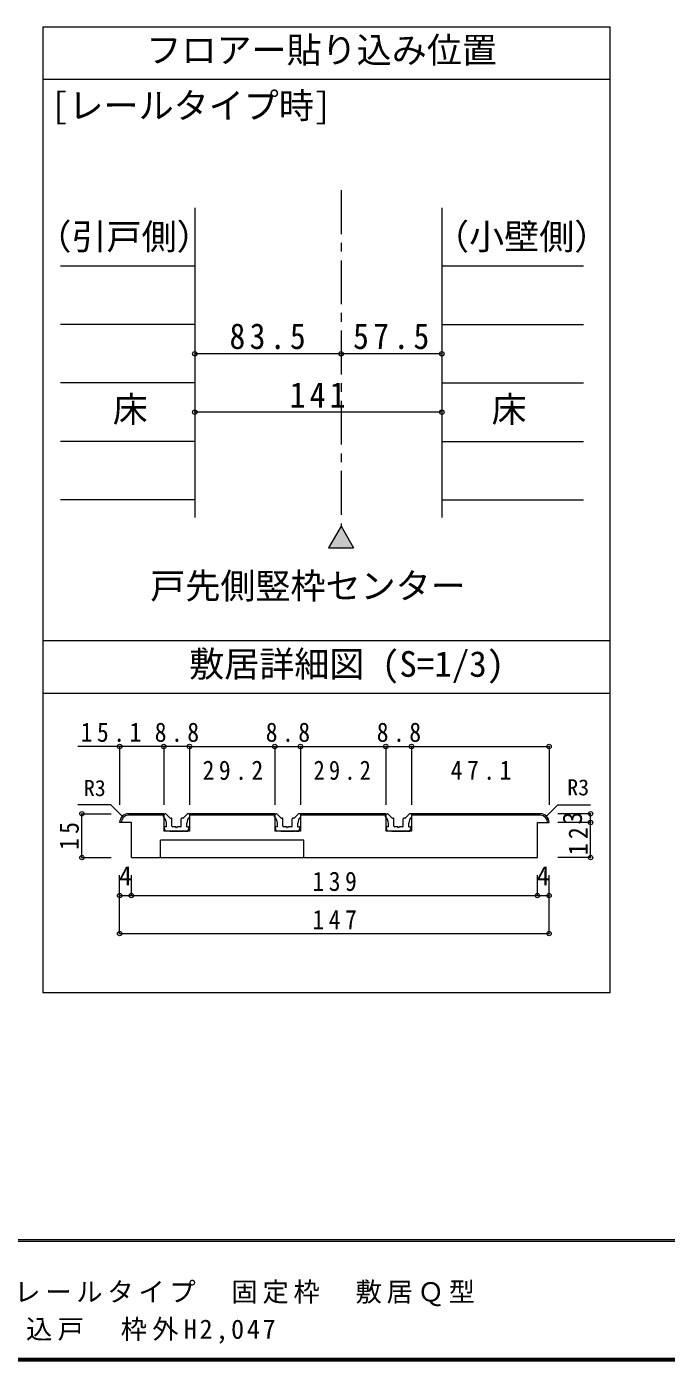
# Model space of a CAD drawing. Units: millimetres, scale not verified, with parts at other scales. Extents: x -957 to 993, y -689 to 708.
# Drawn here: x -496 to -131, y -689 to 72 of the extents above; entities that cross this region are included whole.
import ezdxf
from ezdxf.enums import TextEntityAlignment as Align

# ---------------------------------------------------------------- set-up
doc = ezdxf.new("R2010")
doc.units = ezdxf.units.MM
doc.header["$LTSCALE"] = 5
doc.header["$PDMODE"] = 32
doc.header["$PDSIZE"] = 2.5
doc.linetypes.add('CHAIN1', pattern=[8, 5, -1, 1, -1])
doc.layers.add('0-B_寸法', color=7, linetype='Continuous', lineweight=9)
doc.layers.add('F-1_枠', color=6, linetype='Continuous', lineweight=9)
doc.styles.add('ＭＳ ゴシック', font='')
doc.styles.get('ＭＳ ゴシック').set_extended_font_data('MS Gothic')

msp = doc.modelspace()

# ---------------------------------------------------------------- linework, layer by layer
at = {"layer": '0-B_寸法'}
for p, q in [((-486.344, 71.709), (-486.344, -478.929)), ((-486.344, 71.709), (-162.66, 71.709)), ((-162.66, -478.929), (-162.66, 71.709)), ((-486.344, 41.709), (-162.66, 41.709)), ((-399.714, -31.492), (-399.714, -207.999)), ((-258.714, -31.492), (-258.714, -207.999)), ((-316.214, -114.746), (-399.714, -114.746)), ((-258.714, -114.746), (-316.214, -114.746)), ((-258.714, -148.047), (-399.714, -148.047)), ((-316.214, -213.024), (-323.351, -225.387)), ((-316.214, -213.024), (-309.077, -225.387)), ((-323.351, -225.387), (-309.077, -225.387)), ((-162.66, -278.291), (-486.344, -278.291)), ((-486.344, -308.291), (-162.66, -308.291)), ((-417.354, -338.606), (-466.347, -338.606)), ((-442.52, -338.606), (-442.52, -371.94)), ((-417.354, -338.606), (-417.354, -371.94)), ((-402.687, -338.606), (-417.354, -338.606)), ((-402.687, -338.606), (-402.687, -371.94)), ((-402.687, -338.606), (-354.02, -338.606)), ((-354.02, -338.606), (-354.02, -371.94)), ((-354.02, -338.606), (-339.354, -338.606)), ((-339.354, -338.606), (-339.354, -371.94)), ((-339.354, -338.606), (-290.687, -338.606)), ((-290.687, -338.606), (-290.687, -371.94)), ((-290.687, -338.606), (-276.02, -338.606)), ((-276.02, -338.606), (-276.02, -371.94)), ((-276.02, -338.606), (-197.52, -338.606)), ((-197.52, -338.606), (-197.52, -371.94)), ((-447.52, -371.94), (-466.347, -371.94)), ((-447.52, -371.94), (-466.347, -371.94)), ((-441.056, -378.404), (-447.52, -371.94)), ((-441.056, -378.404), (-447.52, -371.94)), ((-198.985, -378.404), (-192.52, -371.94)), ((-198.985, -378.404), (-192.52, -371.94)), ((-192.52, -371.94), (-173.829, -371.94)), ((-192.52, -371.94), (-173.829, -371.94)), ((-464.045, -401.94), (-464.045, -376.94)), ((-464.045, -376.94), (-447.378, -376.94)), ((-417.354, -376.94), (-437.52, -376.94)), ((-417.354, -376.94), (-437.52, -376.94)), ((-417.354, -377.773), (-437.52, -377.773)), ((-417.354, -377.773), (-437.52, -377.773)), ((-417.52, -376.94), (-416.615, -376.94)), ((-417.354, -376.94), (-417.354, -386.94)), ((-413.917, -379.294), (-416.026, -377.184)), ((-413.917, -379.294), (-416.026, -377.184)), ((-413.563, -379.44), (-413.02, -379.44)), ((-413.563, -379.44), (-413.02, -379.44)), ((-412.687, -383.94), (-412.687, -379.773)), ((-407.354, -383.94), (-407.354, -379.773)), ((-406.477, -379.44), (-407.02, -379.44)), ((-406.477, -379.44), (-407.02, -379.44)), ((-406.124, -379.294), (-404.014, -377.184)), ((-406.124, -379.294), (-404.014, -377.184)), ((-402.52, -376.94), (-403.425, -376.94)), ((-402.52, -376.94), (-403.425, -376.94)), ((-402.687, -376.94), (-402.687, -386.94)), ((-354.02, -376.94), (-402.687, -376.94)), ((-354.02, -376.94), (-402.687, -376.94)), ((-354.02, -377.773), (-402.687, -377.773)), ((-354.02, -377.773), (-402.687, -377.773)), ((-402.52, -378.607), (-402.52, -376.94)), ((-354.187, -376.94), (-353.282, -376.94)), ((-354.02, -376.94), (-354.02, -386.94)), ((-350.583, -379.294), (-352.693, -377.184)), ((-350.583, -379.294), (-352.693, -377.184)), ((-350.23, -379.44), (-349.687, -379.44)), ((-350.23, -379.44), (-349.687, -379.44)), ((-349.354, -383.94), (-349.354, -379.773)), ((-344.02, -383.94), (-344.02, -379.773)), ((-343.144, -379.44), (-343.687, -379.44)), ((-343.144, -379.44), (-343.687, -379.44)), ((-342.79, -379.294), (-340.681, -377.184)), ((-342.79, -379.294), (-340.681, -377.184)), ((-339.187, -376.94), (-340.092, -376.94)), ((-339.187, -376.94), (-340.092, -376.94)), ((-339.354, -376.94), (-339.354, -386.94)), ((-290.687, -376.94), (-339.354, -376.94)), ((-290.687, -376.94), (-339.354, -376.94)), ((-290.687, -377.773), (-339.354, -377.773)), ((-290.687, -377.773), (-339.354, -377.773)), ((-339.187, -378.607), (-339.187, -376.94)), ((-290.854, -376.94), (-289.949, -376.94)), ((-290.687, -376.94), (-290.687, -386.94)), ((-287.25, -379.294), (-289.359, -377.184)), ((-287.25, -379.294), (-289.359, -377.184)), ((-286.896, -379.44), (-286.354, -379.44)), ((-286.896, -379.44), (-286.354, -379.44)), ((-286.02, -383.94), (-286.02, -379.773)), ((-280.687, -383.94), (-280.687, -379.773)), ((-279.811, -379.44), (-280.354, -379.44)), ((-279.811, -379.44), (-280.354, -379.44)), ((-279.457, -379.294), (-277.348, -377.184)), ((-279.457, -379.294), (-277.348, -377.184)), ((-275.854, -376.94), (-276.758, -376.94)), ((-275.854, -376.94), (-276.758, -376.94)), ((-202.52, -376.94), (-276.02, -376.94)), ((-202.52, -377.773), (-276.02, -377.773)), ((-202.52, -377.773), (-276.02, -377.773)), ((-275.854, -378.607), (-275.854, -376.94)), ((-173.829, -376.94), (-192.52, -376.94)), ((-173.829, -381.94), (-173.829, -376.94)), ((-435.854, -381.94), (-442.52, -381.94)), ((-435.854, -381.94), (-442.52, -381.94)), ((-435.854, -401.94), (-435.854, -381.94)), ((-402.687, -386.94), (-417.354, -386.94)), ((-402.687, -386.94), (-417.354, -386.94)), ((-416.354, -386.94), (-417.163, -384.896)), ((-416.354, -386.94), (-417.163, -384.896)), ((-415.854, -384.44), (-416.854, -384.44)), ((-415.854, -384.44), (-416.854, -384.44)), ((-414.52, -386.94), (-416.354, -386.94)), ((-414.52, -386.94), (-416.354, -386.94)), ((-415.854, -384.44), (-415.854, -382.333)), ((-414.52, -386.94), (-414.187, -386.607)), ((-414.52, -386.94), (-414.187, -386.607)), ((-414.187, -386.607), (-413.854, -386.94)), ((-414.187, -386.607), (-413.854, -386.94)), ((-413.854, -386.94), (-406.187, -386.94)), ((-413.854, -386.94), (-406.187, -386.94)), ((-410.52, -384.44), (-412.187, -384.44)), ((-410.52, -384.44), (-412.187, -384.44)), ((-410.02, -384.94), (-410.52, -384.44)), ((-410.02, -384.94), (-410.52, -384.44)), ((-405.854, -386.607), (-406.187, -386.94)), ((-405.854, -386.607), (-406.187, -386.94)), ((-405.52, -386.94), (-405.854, -386.607)), ((-405.52, -386.94), (-405.854, -386.607)), ((-405.52, -386.94), (-403.687, -386.94)), ((-405.52, -386.94), (-403.687, -386.94)), ((-404.187, -384.44), (-404.187, -382.333)), ((-404.187, -384.44), (-403.187, -384.44)), ((-404.187, -384.44), (-403.187, -384.44)), ((-403.687, -386.94), (-402.877, -384.896)), ((-403.687, -386.94), (-402.877, -384.896)), ((-339.354, -386.94), (-354.02, -386.94)), ((-339.354, -386.94), (-354.02, -386.94)), ((-353.02, -386.94), (-353.83, -384.896)), ((-353.02, -386.94), (-353.83, -384.896)), ((-352.52, -384.44), (-353.52, -384.44)), ((-352.52, -384.44), (-353.52, -384.44)), ((-351.187, -386.94), (-353.02, -386.94)), ((-351.187, -386.94), (-353.02, -386.94)), ((-352.52, -384.44), (-352.52, -382.333)), ((-351.187, -386.94), (-350.854, -386.607)), ((-351.187, -386.94), (-350.854, -386.607)), ((-350.854, -386.607), (-350.52, -386.94)), ((-350.854, -386.607), (-350.52, -386.94)), ((-350.52, -386.94), (-342.854, -386.94)), ((-350.52, -386.94), (-342.854, -386.94)), ((-347.187, -384.44), (-348.854, -384.44)), ((-347.187, -384.44), (-348.854, -384.44)), ((-346.687, -384.94), (-347.187, -384.44)), ((-346.687, -384.94), (-347.187, -384.44)), ((-342.52, -386.607), (-342.854, -386.94)), ((-342.52, -386.607), (-342.854, -386.94)), ((-342.187, -386.94), (-342.52, -386.607)), ((-342.187, -386.94), (-342.52, -386.607)), ((-342.187, -386.94), (-340.354, -386.94)), ((-342.187, -386.94), (-340.354, -386.94)), ((-340.854, -384.44), (-340.854, -382.333)), ((-340.854, -384.44), (-339.854, -384.44)), ((-340.854, -384.44), (-339.854, -384.44)), ((-340.354, -386.94), (-339.544, -384.896)), ((-340.354, -386.94), (-339.544, -384.896)), ((-276.02, -386.94), (-290.687, -386.94)), ((-276.02, -386.94), (-290.687, -386.94)), ((-289.687, -386.94), (-290.497, -384.896)), ((-289.687, -386.94), (-290.497, -384.896)), ((-289.187, -384.44), (-290.187, -384.44)), ((-289.187, -384.44), (-290.187, -384.44)), ((-287.854, -386.94), (-289.687, -386.94)), ((-287.854, -386.94), (-289.687, -386.94)), ((-289.187, -384.44), (-289.187, -382.333)), ((-287.854, -386.94), (-287.52, -386.607)), ((-287.854, -386.94), (-287.52, -386.607)), ((-287.52, -386.607), (-287.187, -386.94)), ((-287.52, -386.607), (-287.187, -386.94)), ((-287.187, -386.94), (-279.52, -386.94)), ((-287.187, -386.94), (-279.52, -386.94)), ((-283.854, -384.44), (-285.52, -384.44)), ((-283.854, -384.44), (-285.52, -384.44)), ((-283.354, -384.94), (-283.854, -384.44)), ((-283.354, -384.94), (-283.854, -384.44)), ((-279.187, -386.607), (-279.52, -386.94)), ((-279.187, -386.607), (-279.52, -386.94)), ((-278.854, -386.94), (-279.187, -386.607)), ((-278.854, -386.94), (-279.187, -386.607)), ((-278.854, -386.94), (-277.02, -386.94)), ((-278.854, -386.94), (-277.02, -386.94)), ((-277.52, -384.44), (-277.52, -382.333)), ((-277.52, -384.44), (-276.52, -384.44)), ((-277.52, -384.44), (-276.52, -384.44)), ((-277.02, -386.94), (-276.21, -384.896)), ((-277.02, -386.94), (-276.21, -384.896)), ((-204.187, -381.94), (-197.52, -381.94)), ((-204.187, -401.94), (-204.187, -381.94)), ((-204.187, -381.94), (-197.52, -381.94)), ((-173.829, -381.94), (-192.52, -381.94)), ((-173.829, -401.94), (-173.829, -381.94)), ((-419.187, -401.94), (-419.187, -391.94)), ((-337.52, -391.94), (-419.187, -391.94)), ((-464.045, -401.94), (-447.378, -401.94)), ((-435.854, -401.94), (-204.187, -401.94)), ((-435.854, -401.94), (-204.187, -401.94)), ((-173.829, -401.94), (-192.52, -401.94)), ((-442.52, -423.606), (-442.52, -411.94)), ((-435.854, -423.606), (-435.854, -411.94)), ((-204.187, -423.606), (-204.187, -411.94)), ((-197.52, -423.606), (-197.52, -411.94)), ((-442.52, -423.606), (-435.854, -423.606)), ((-442.52, -445.273), (-442.52, -423.606)), ((-435.854, -423.606), (-204.187, -423.606)), ((-204.187, -423.606), (-197.52, -423.606)), ((-197.52, -445.273), (-197.52, -423.606)), ((-442.52, -445.273), (-197.52, -445.273)), ((-162.66, -478.929), (-486.344, -478.929))]:
    msp.add_line(p, q, dxfattribs=at)
at = {"layer": '0-B_寸法', "linetype": 'CHAIN1'}
msp.add_line((-316.214, -21.492), (-316.214, -213.024), dxfattribs=at)
at = {"layer": '0-B_寸法', "color": 4}
for p, q in [((-399.714, -64.794), (-476.214, -64.794)), ((-177.815, -64.794), (-258.714, -64.794)), ((-399.714, -98.095), (-476.214, -98.095)), ((-258.714, -98.095), (-177.815, -98.095)), ((-399.714, -131.396), (-476.214, -131.396)), ((-258.714, -131.396), (-177.815, -131.396)), ((-399.714, -164.698), (-476.214, -164.698)), ((-258.714, -164.698), (-177.815, -164.698)), ((-399.714, -197.999), (-476.214, -197.999)), ((-258.714, -197.999), (-177.815, -197.999))]:
    msp.add_line(p, q, dxfattribs=at)
at = {"layer": '0-B_寸法'}
for points in [[(-417.52, -378.607), (-417.52, -376.94), (-416.615, -376.94)], [(-354.187, -378.607), (-354.187, -376.94), (-353.282, -376.94)], [(-290.854, -378.607), (-290.854, -376.94), (-289.949, -376.94)], [(-202.52, -376.94), (-276.02, -376.94), (-276.02, -386.94)], [(-407.854, -384.44), (-409.52, -384.44), (-410.02, -384.94)], [(-407.854, -384.44), (-409.52, -384.44), (-410.02, -384.94)], [(-344.52, -384.44), (-346.187, -384.44), (-346.687, -384.94)], [(-344.52, -384.44), (-346.187, -384.44), (-346.687, -384.94)], [(-281.187, -384.44), (-282.854, -384.44), (-283.354, -384.94)], [(-281.187, -384.44), (-282.854, -384.44), (-283.354, -384.94)], [(-337.52, -401.94), (-337.52, -391.94), (-419.187, -391.94)]]:
    msp.add_lwpolyline(points, dxfattribs=at)
for centre, major_axis, start_param, end_param in [((-437.52, -381.94), (-5, 0), 4.712389, 6.2831853), ((-437.52, -381.94), (-5, 0), 4.712389, 6.2831853), ((-437.52, -381.94), (-4.167, 0), 4.712389, 6.2831853), ((-437.52, -381.94), (-4.167, 0), 4.712389, 6.2831853), ((-420.853, -382.333), (5, 0), 6.2831853, 7.1242595), ((-420.853, -382.333), (5, 0), 6.2831853, 7.1242595), ((-416.615, -377.773), (0.833, 0), 0.7853982, 1.5707963), ((-416.615, -377.773), (0.833, 0), 0.7853982, 1.5707963), ((-413.563, -378.94), (0.5, 0), 3.9269908, 4.712389), ((-413.563, -378.94), (0.5, 0), 3.9269908, 4.712389), ((-413.02, -379.773), (0.333, 0), 6.2831853, 7.8539816), ((-413.02, -379.773), (0.333, 0), 6.2831853, 7.8539816), ((-407.02, -379.773), (0.333, 0), 1.5707963, 3.1415927), ((-407.02, -379.773), (0.333, 0), 1.5707963, 3.1415927), ((-406.477, -378.94), (0.5, 0), 4.712389, 5.4977871), ((-406.477, -378.94), (0.5, 0), 4.712389, 5.4977871), ((-399.187, -382.333), (5, 0), 2.3005185, 3.1415927), ((-399.187, -382.333), (5, 0), 2.3005185, 3.1415927), ((-403.425, -377.773), (0.833, 0), 1.5707963, 2.3561945), ((-403.425, -377.773), (0.833, 0), 1.5707963, 2.3561945), ((-357.52, -382.333), (5, 0), 6.2831853, 7.1242595), ((-357.52, -382.333), (5, 0), 6.2831853, 7.1242595), ((-353.282, -377.773), (0.833, 0), 0.7853982, 1.5707963), ((-353.282, -377.773), (0.833, 0), 0.7853982, 1.5707963), ((-350.23, -378.94), (0.5, 0), 3.9269908, 4.712389), ((-350.23, -378.94), (0.5, 0), 3.9269908, 4.712389), ((-349.687, -379.773), (0.333, 0), 6.2831853, 7.8539816), ((-349.687, -379.773), (0.333, 0), 6.2831853, 7.8539816), ((-343.687, -379.773), (0.333, 0), 1.5707963, 3.1415927), ((-343.687, -379.773), (0.333, 0), 1.5707963, 3.1415927), ((-343.144, -378.94), (0.5, 0), 4.712389, 5.4977871), ((-343.144, -378.94), (0.5, 0), 4.712389, 5.4977871), ((-335.854, -382.333), (5, 0), 2.3005185, 3.1415927), ((-335.854, -382.333), (5, 0), 2.3005185, 3.1415927), ((-340.092, -377.773), (0.833, 0), 1.5707963, 2.3561945), ((-340.092, -377.773), (0.833, 0), 1.5707963, 2.3561945), ((-294.187, -382.333), (5, 0), 6.2831853, 7.1242595), ((-294.187, -382.333), (5, 0), 6.2831853, 7.1242595), ((-289.949, -377.773), (0.833, 0), 0.7853982, 1.5707963), ((-289.949, -377.773), (0.833, 0), 0.7853982, 1.5707963), ((-286.896, -378.94), (0.5, 0), 3.9269908, 4.712389), ((-286.896, -378.94), (0.5, 0), 3.9269908, 4.712389), ((-286.354, -379.773), (0.333, 0), 6.2831853, 7.8539816), ((-286.354, -379.773), (0.333, 0), 6.2831853, 7.8539816), ((-280.354, -379.773), (0.333, 0), 1.5707963, 3.1415927), ((-280.354, -379.773), (0.333, 0), 1.5707963, 3.1415927), ((-279.811, -378.94), (0.5, 0), 4.712389, 5.4977871), ((-279.811, -378.94), (0.5, 0), 4.712389, 5.4977871), ((-272.52, -382.333), (5, 0), 2.3005185, 3.1415927), ((-272.52, -382.333), (5, 0), 2.3005185, 3.1415927), ((-276.758, -377.773), (0.833, 0), 1.5707963, 2.3561945), ((-276.758, -377.773), (0.833, 0), 1.5707963, 2.3561945), ((-202.52, -381.94), (-5, 0), 3.1415927, 4.712389), ((-202.52, -381.94), (-5, 0), 3.1415927, 4.712389), ((-202.52, -381.94), (-4.167, 0), 3.1415927, 4.712389), ((-202.52, -381.94), (-4.167, 0), 3.1415927, 4.712389), ((-416.854, -384.773), (0.333, 0), 1.5707963, 3.518863), ((-416.854, -384.773), (0.333, 0), 1.5707963, 3.518863), ((-412.187, -383.94), (0.5, 0), 3.1415927, 4.712389), ((-412.187, -383.94), (0.5, 0), 3.1415927, 4.712389), ((-407.854, -383.94), (0.5, 0), 4.712389, 6.2831853), ((-407.854, -383.94), (0.5, 0), 4.712389, 6.2831853), ((-403.187, -384.773), (0.333, 0), 5.9059149, 7.8539816), ((-403.187, -384.773), (0.333, 0), 5.9059149, 7.8539816), ((-353.52, -384.773), (0.333, 0), 1.5707963, 3.518863), ((-353.52, -384.773), (0.333, 0), 1.5707963, 3.518863), ((-348.854, -383.94), (0.5, 0), 3.1415927, 4.712389), ((-348.854, -383.94), (0.5, 0), 3.1415927, 4.712389), ((-344.52, -383.94), (0.5, 0), 4.712389, 6.2831853), ((-344.52, -383.94), (0.5, 0), 4.712389, 6.2831853), ((-339.854, -384.773), (0.333, 0), 5.9059149, 7.8539816), ((-339.854, -384.773), (0.333, 0), 5.9059149, 7.8539816), ((-290.187, -384.773), (0.333, 0), 1.5707963, 3.518863), ((-290.187, -384.773), (0.333, 0), 1.5707963, 3.518863), ((-285.52, -383.94), (0.5, 0), 3.1415927, 4.712389), ((-285.52, -383.94), (0.5, 0), 3.1415927, 4.712389), ((-281.187, -383.94), (0.5, 0), 4.712389, 6.2831853), ((-281.187, -383.94), (0.5, 0), 4.712389, 6.2831853), ((-276.52, -384.773), (0.333, 0), 5.9059149, 7.8539816), ((-276.52, -384.773), (0.333, 0), 5.9059149, 7.8539816)]:
    msp.add_ellipse(centre, major_axis=major_axis, ratio=0.999999, start_param=start_param, end_param=end_param, dxfattribs=at)
for p in [(-399.714, -114.746), (-316.214, -114.746), (-258.714, -114.746), (-399.714, -148.047), (-258.714, -148.047), (-442.52, -338.606), (-417.354, -338.606), (-402.687, -338.606), (-354.02, -338.606), (-339.354, -338.606), (-290.687, -338.606), (-276.02, -338.606), (-197.52, -338.606), (-464.045, -376.94), (-173.829, -376.94), (-173.829, -381.94), (-464.045, -401.94), (-173.829, -401.94), (-442.52, -423.606), (-435.854, -423.606), (-204.187, -423.606), (-197.52, -423.606), (-442.52, -445.273), (-197.52, -445.273)]:
    msp.add_point(p, dxfattribs=at)
at = {"layer": '0-B_寸法', "color": 16}
msp.add_solid([(-323.351, -225.387), (-316.214, -213.024), (-309.077, -225.387)], dxfattribs=at)
at = {"layer": 'F-1_枠'}
for p, q in [((992.782, -619.898), (-957.218, -619.898)), ((992.782, -620.731), (-957.218, -620.731)), ((992.782, -687.398), (-957.218, -687.398)), ((992.782, -688.231), (-957.218, -688.231)), ((992.782, -689.065), (-957.218, -689.065))]:
    msp.add_line(p, q, dxfattribs=at)

# ---------------------------------------------------------------- texts
at = {"layer": '0-B_寸法', "style": 'ＭＳ ゴシック'}
for s, height, p in [('フロアー貼り込み位置', 14.66, (-427.265, 46.709)), ('[レールタイプ時]', 14.66, (-481.673, 15.02)), ('（引戸側）', 14.66, (-489.999, -59.689)), ('（小壁側）', 14.66, (-263.153, -59.689)), ('床', 14.66, (-446.464, -158.047)), ('床', 14.66, (-230.366, -158.047)), ('戸先側竪枠センター', 14.66, (-425.055, -258.766)), ('敷居詳細図 (S=1/3)', 14.66, (-402.872, -303.282)), ('R3', 9.164, (-187.146, -369.212)), ('R3', 9.164, (-462.926, -369.616)), ('4', 11, (-442.937, -421.106)), ('4', 11, (-204.604, -421.106))]:
    msp.add_text(s, height=height, dxfattribs=at).set_placement(p, align=Align.BOTTOM_LEFT)
msp.add_text('3', height=11, rotation=90, dxfattribs=at).set_placement((-175.466, -383.19), align=Align.BOTTOM_LEFT)
at = {"layer": '0-B_寸法', "attachment_point": 7, "style": 'ＭＳ ゴシック'}
for s, insert, char_height in [('\\T1.28;\\W0.9;83.5', (-379.839, -112.246), 14.66), ('\\T1.28;\\W0.9;57.5', (-309.339, -112.246), 14.66), ('\\T1.27;\\W0.9;141', (-345.464, -145.547), 14.66), ('\\T1.38;\\W0.9;15.1', (-464.781, -336.106), 11), ('\\T1.38;\\W0.9;8.8', (-422.52, -336.106), 11), ('\\T1.38;\\W0.9;8.8', (-359.187, -336.106), 11), ('\\T1.38;\\W0.9;8.8', (-295.854, -336.106), 11), ('\\T1.38;\\W0.9;29.2', (-395.229, -357.773), 11), ('\\T1.38;\\W0.85;29.2', (-331.895, -357.773), 11), ('\\T1.38;\\W0.9;47.1', (-253.645, -357.773), 11), ('\\T1.38;\\W0.9;139', (-332.52, -421.106), 11), ('\\T1.38;\\W0.9;147', (-332.52, -442.773), 11), ('\\T1.18;ドレタス\u3000H20Ｌ字開口納まり枠セット\u3000レールタイプ\u3000固定枠\u3000敷居Ｑ型', (-830.143, -657.733), 11), ('\\T1.2;【L】３枚引込戸＋【R】２枚引込戸\u3000枠外H2,047', (-747.964, -679.065), 11)]:
    msp.add_mtext(s, dxfattribs=dict(at, insert=insert, char_height=char_height))
at = {"layer": '0-B_寸法', "char_height": 11, "attachment_point": 7, "rotation": 90, "style": 'ＭＳ ゴシック'}
for s, insert in [('\\T1.36;\\W0.9;15', (-465.682, -397.565)), ('\\T1.36;\\W0.9;12', (-175.466, -400.546))]:
    msp.add_mtext(s, dxfattribs=dict(at, insert=insert))

doc.saveas('drawing.dxf')
